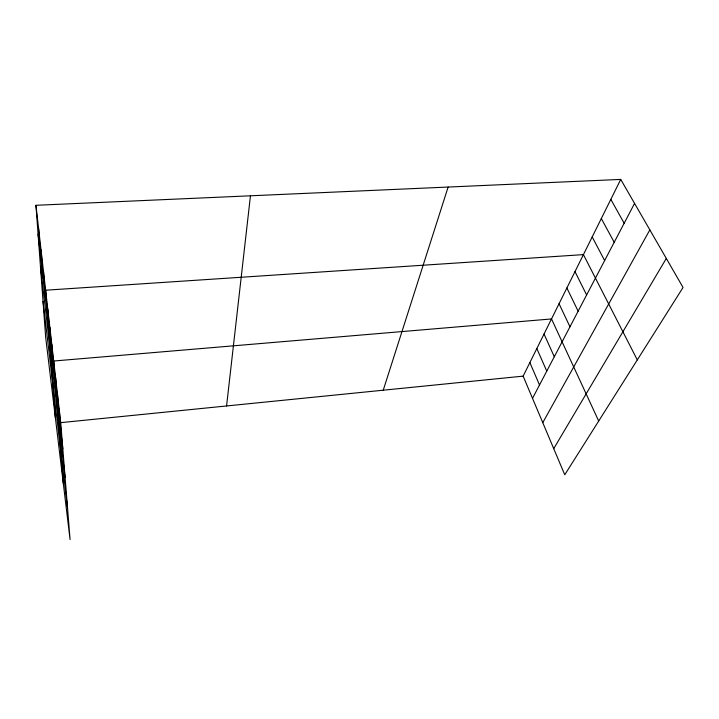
<?xml version="1.0" encoding="UTF-8"?>
<svg xmlns="http://www.w3.org/2000/svg" width="719" height="719" viewBox="0 0 719 719"><rect width="100%" height="100%" fill="white"/><g stroke="black" fill="none" stroke-linecap="round" stroke-linejoin="round"><path stroke-width="1.08" d="M226.575 405.965L250.455 195.793M383.236 390.21L448.126 187.048M620.731 179.408L683.05 287.465L564.757 474.774L523.144 376.136L620.731 179.408L35.95 205.292L45.683 337.364L70.076 539.592L60.729 422.646L35.95 205.292M532.518 398.344L634.562 203.387M542.773 422.664L649.841 229.882M553.729 448.638L666.306 258.436M60.729 422.646L523.144 376.136M610.826 199.379L624.164 223.25M601.327 218.54L614.197 242.294M592.195 236.937L604.634 260.566M637.304 359.904L583.424 254.616L45.63 290.206L55.363 417.595M574.993 271.62L586.623 294.97M566.878 287.986L578.139 311.192M559.058 303.751L569.969 326.794M598.693 421.028L551.527 318.939L53.7 361.019L63.281 483.294M544.04 334.02L554.295 356.75M536.823 348.562L546.764 371.121M529.867 362.592L539.511 384.98M43.032 301.45L67.577 508.378M40.453 266.434L65.114 477.524M38.08 234.223L62.823 448.773M59.084 408.167L61.178 434.555M57.358 393.095L59.47 419.752M55.57 377.394L57.691 404.303M51.813 344.437L53.952 371.858M49.845 327.145L51.984 354.809M47.787 309.089L49.926 336.977M43.383 270.452L45.531 298.798M41.019 249.763L43.167 278.316M38.547 228.067L40.686 256.818"/></g></svg>
